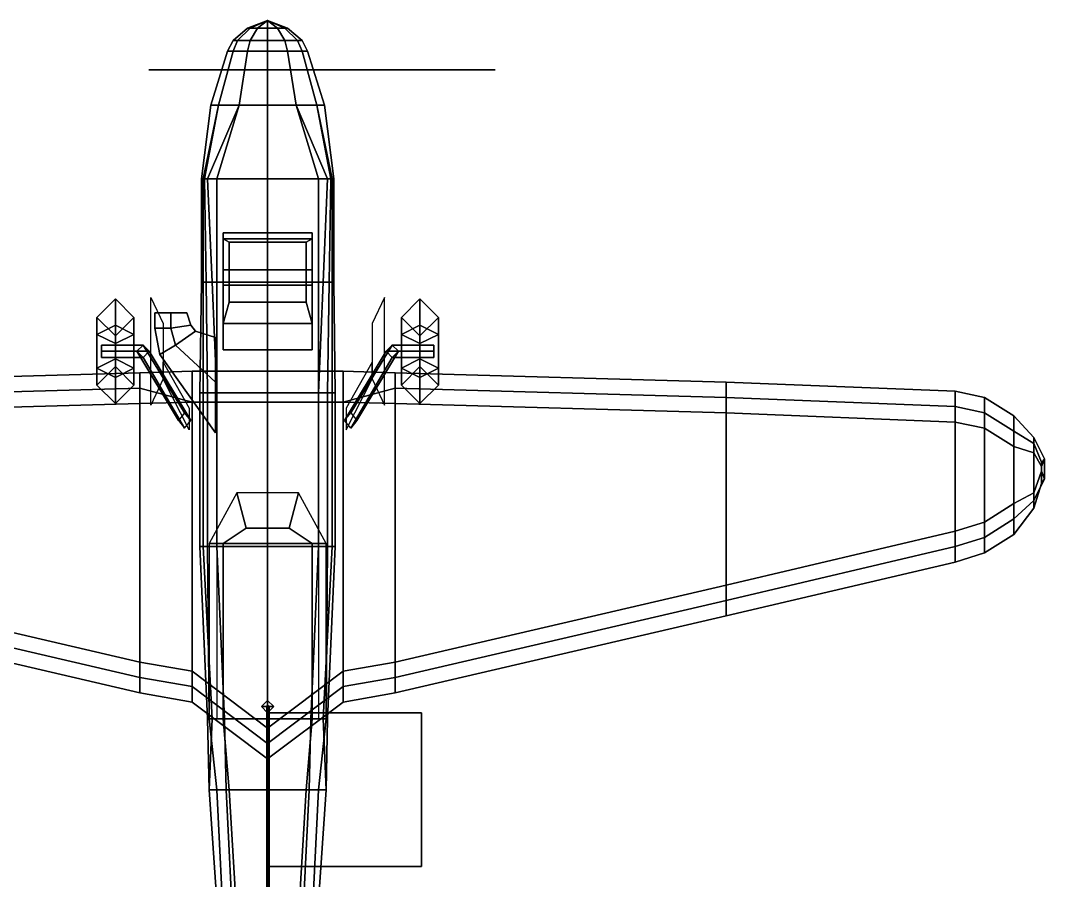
# Model space of a CAD drawing. Header units: millimetres. Extents: x -5 to 5, y -4.5 to 4.5.
# Drawn here: x -1.61 to 5.05, y -1.09 to 4.5 of the extents above; entities that cross this region are included whole.
import ezdxf

# ---------------------------------------------------------------- set-up
doc = ezdxf.new("R2010")
doc.units = ezdxf.units.MM
for name, color, linetype in [('hull2', 6, 'Continuous'), ('propeller', 1, 'Continuous'), ('shassis', 3, 'Continuous'), ('wheels', 2, 'Continuous'), ('wing1', 1, 'Continuous'), ('wing2', 5, 'Continuous')]:
    doc.layers.add(name, color=color, linetype=linetype)

msp = doc.modelspace()

# ---------------------------------------------------------------- linework, layer by layer
for points in [[(0.185, 3.95, 1.4196), (0.33, 3.47, 1.32), (0, 3.47, 1.29), (0, 3.95, 1.37)], [(0, 3.95, 2.11), (0, 3.47, 2.22), (0.39, 3.47, 2.18), (0.185, 3.95, 2.0604)], [(0.42, 3.47, 1.45), (0.33, 3.47, 1.32), (0.185, 3.95, 1.4196), (0.3204, 3.95, 1.555)], [(0.39, 3.47, 2.18), (0.41, 3.47, 2.07), (0.3204, 3.95, 1.925), (0.185, 3.95, 2.0604)], [(0.43, 3.47, 1.76), (0.42, 3.47, 1.45), (0.3204, 3.95, 1.555), (0.37, 3.95, 1.74)], [(0.41, 3.47, 2.07), (0.43, 3.47, 1.76), (0.37, 3.95, 1.74), (0.3204, 3.95, 1.925)], [(0.33, 3.47, 1.32), (0.33, 2.8, 1.29), (0, 2.8, 1.25), (0, 3.47, 1.29)], [(0, 3.47, 2.22), (0, 2.8, 2.31), (0.36, 2.8, 2.27), (0.39, 3.47, 2.18)], [(0.42, 2.8, 1.43), (0.33, 2.8, 1.29), (0.33, 3.47, 1.32), (0.42, 3.47, 1.45)], [(0.36, 2.8, 2.27), (0.4, 2.8, 2.13), (0.41, 3.47, 2.07), (0.39, 3.47, 2.18)], [(0.4, 2.8, 2.13), (0.43, 2.8, 1.76), (0.43, 3.47, 1.76), (0.41, 3.47, 2.07)], [(0.43, 2.8, 1.76), (0.42, 2.8, 1.43), (0.42, 3.47, 1.45), (0.43, 3.47, 1.76)], [(-0.29, 3.12, 1.26), (-0.29, 2.36, 1.22), (-0.29, 2.36, 1.28), (-0.29, 3.12, 1.32)], [(0.29, 3.12, 1.32), (0.29, 3.12, 1.26), (-0.29, 3.12, 1.26), (-0.29, 3.12, 1.32)], [(0.29, 3.12, 1.26), (0.29, 2.36, 1.22), (-0.29, 2.36, 1.22), (-0.29, 3.12, 1.26)], [(0.29, 3.12, 1.26), (0.29, 3.08, 1.16), (-0.29, 3.08, 1.16), (-0.29, 3.12, 1.26)], [(-0.29, 3.08, 1.16), (-0.29, 2.53, 1.16), (-0.29, 2.36, 1.22), (-0.29, 3.12, 1.26)], [(-0.29, 3.12, 1.26), (-0.29, 2.36, 1.22), (0.29, 2.36, 1.22), (0.29, 3.12, 1.26)], [(0.29, 3.08, 1.16), (0.25, 3.06, 1.15), (-0.25, 3.06, 1.15), (-0.29, 3.08, 1.16)], [(-0.25, 3.06, 1.15), (-0.25, 2.88, 1.13), (-0.29, 2.88, 1.16), (-0.29, 3.08, 1.16)], [(0.29, 2.88, 1.16), (0.25, 2.88, 1.13), (0.25, 3.06, 1.15), (0.29, 3.08, 1.16)], [(0.29, 2.36, 1.28), (0.29, 2.36, 1.22), (0.29, 3.12, 1.26), (0.29, 3.12, 1.32)], [(0.29, 2.36, 1.22), (0.29, 2.53, 1.16), (0.29, 3.08, 1.16), (0.29, 3.12, 1.26)], [(0.25, 3.06, 1.15), (0.25, 2.88, 1.13), (-0.25, 2.88, 1.13), (-0.25, 3.06, 1.15)], [(-0.25, 2.88, 1.13), (-0.25, 2.78, 1.13), (-0.29, 2.78, 1.16), (-0.29, 2.88, 1.16)], [(0.25, 2.88, 1.13), (0.25, 2.78, 1.13), (-0.25, 2.78, 1.13), (-0.25, 2.88, 1.13)], [(0.29, 2.78, 1.16), (0.25, 2.78, 1.13), (0.25, 2.88, 1.13), (0.29, 2.88, 1.16)], [(0.33, 2.8, 1.29), (0.33, 2.08, 1.26), (0, 2.08, 1.22), (0, 2.8, 1.25)], [(0, 2.8, 2.31), (0, 2.08, 2.37), (0.33, 2.08, 2.34), (0.36, 2.8, 2.27)], [(0.42, 2.08, 1.42), (0.33, 2.08, 1.26), (0.33, 2.8, 1.29), (0.42, 2.8, 1.43)], [(0.33, 2.08, 2.34), (0.39, 2.08, 2.16), (0.4, 2.8, 2.13), (0.36, 2.8, 2.27)], [(0.39, 2.08, 2.16), (0.44, 2.08, 1.76), (0.43, 2.8, 1.76), (0.4, 2.8, 2.13)], [(0.44, 2.08, 1.76), (0.42, 2.08, 1.42), (0.42, 2.8, 1.43), (0.43, 2.8, 1.76)], [(-0.25, 2.78, 1.13), (-0.25, 2.67, 1.14), (-0.29, 2.53, 1.16), (-0.29, 2.78, 1.16)], [(0.25, 2.78, 1.13), (0.25, 2.67, 1.14), (-0.25, 2.67, 1.14), (-0.25, 2.78, 1.13)], [(0.29, 2.53, 1.16), (0.25, 2.67, 1.14), (0.25, 2.78, 1.13), (0.29, 2.78, 1.16)], [(-0.29, 2.53, 1.16), (-0.25, 2.67, 1.14), (0.25, 2.67, 1.14), (0.29, 2.53, 1.16)], [(-0.63, 2.5, 1.74), (-0.7339, 2.5, 1.8), (-0.7339, 2.6, 1.8), (-0.63, 2.6, 1.74)], [(-0.7339, 2.5, 1.8), (-0.7339, 2.5, 1.92), (-0.7339, 2.6, 1.92), (-0.7339, 2.6, 1.8)], [(-0.7339, 2.5, 1.92), (-0.63, 2.5, 1.98), (-0.63, 2.6, 1.98), (-0.7339, 2.6, 1.92)], [(-0.63, 2.6, 1.98), (-0.63, 2.6, 1.74), (-0.7339, 2.6, 1.8), (-0.7339, 2.6, 1.92)], [(-0.63, 2.5, 1.98), (-0.5, 2.52, 1.92), (-0.5261, 2.6, 1.92), (-0.63, 2.6, 1.98)], [(-0.5, 2.52, 1.8), (-0.63, 2.5, 1.74), (-0.63, 2.6, 1.74), (-0.5261, 2.6, 1.8)], [(-0.5261, 2.6, 1.92), (-0.5261, 2.6, 1.8), (-0.63, 2.6, 1.74), (-0.63, 2.6, 1.98)], [(-0.5, 2.52, 1.92), (-0.5, 2.52, 1.8), (-0.5261, 2.6, 1.8), (-0.5261, 2.6, 1.92)], [(-0.29, 2.36, 1.22), (-0.29, 2.53, 1.16), (0.29, 2.53, 1.16), (0.29, 2.36, 1.22)], [(-0.6, 2.39, 1.74), (-0.7, 2.33, 1.8), (-0.7339, 2.5, 1.8), (-0.63, 2.5, 1.74)], [(-0.7, 2.33, 1.8), (-0.7, 2.33, 1.92), (-0.7339, 2.5, 1.92), (-0.7339, 2.5, 1.8)], [(-0.7, 2.33, 1.92), (-0.6, 2.39, 1.98), (-0.63, 2.5, 1.98), (-0.7339, 2.5, 1.92)], [(-0.6, 2.39, 1.98), (-0.47, 2.48, 1.92), (-0.5, 2.52, 1.92), (-0.63, 2.5, 1.98)], [(-0.47, 2.48, 1.8), (-0.6, 2.39, 1.74), (-0.63, 2.5, 1.74), (-0.5, 2.52, 1.8)], [(-0.34, 2.15, 1.98), (-0.34, 2.44, 1.92), (-0.47, 2.48, 1.92), (-0.6, 2.39, 1.98)], [(-0.34, 2.44, 1.8), (-0.34, 2.15, 1.74), (-0.6, 2.39, 1.74), (-0.47, 2.48, 1.8)], [(-0.47, 2.48, 1.92), (-0.47, 2.48, 1.8), (-0.5, 2.52, 1.8), (-0.5, 2.52, 1.92)], [(-0.34, 2.44, 1.92), (-0.34, 2.44, 1.8), (-0.47, 2.48, 1.8), (-0.47, 2.48, 1.92)], [(-0.34, 2.15, 1.74), (-0.34, 1.82, 1.8), (-0.7, 2.33, 1.8), (-0.6, 2.39, 1.74)], [(-0.34, 1.82, 1.92), (-0.34, 2.15, 1.98), (-0.6, 2.39, 1.98), (-0.7, 2.33, 1.92)], [(-0.34, 1.82, 1.8), (-0.34, 1.82, 1.92), (-0.7, 2.33, 1.92), (-0.7, 2.33, 1.8)], [(-0.29, 2.36, 1.28), (-0.29, 2.36, 1.22), (0.29, 2.36, 1.22), (0.29, 2.36, 1.28)], [(0.33, 2.08, 1.26), (0.33, 1.08, 1.26), (0, 1.08, 1.22), (0, 2.08, 1.22)], [(0, 2.08, 2.37), (0, 1.08, 2.41), (0.33, 1.08, 2.34), (0.33, 2.08, 2.34)], [(0.42, 1.08, 1.42), (0.33, 1.08, 1.26), (0.33, 2.08, 1.26), (0.42, 2.08, 1.42)], [(0.33, 1.08, 2.34), (0.39, 1.08, 2.16), (0.39, 2.08, 2.16), (0.33, 2.08, 2.34)], [(0.39, 1.08, 2.16), (0.44, 1.08, 1.76), (0.44, 2.08, 1.76), (0.39, 2.08, 2.16)], [(0.44, 1.08, 1.76), (0.42, 1.08, 1.42), (0.42, 2.08, 1.42), (0.44, 2.08, 1.76)], [(-0.2, 1.43, 2.35), (-0.38, 1.1, 2.15), (-0.29, 1.1, 2.58), (-0.14, 1.2, 2.58)], [(0.14, 1.2, 2.58), (0.2, 1.43, 2.35), (-0.2, 1.43, 2.35), (-0.14, 1.2, 2.58)], [(0.29, 1.1, 2.58), (0.38, 1.1, 2.15), (0.2, 1.43, 2.35), (0.14, 1.2, 2.58)], [(-0.14, 1.2, 2.58), (-0.29, 1.1, 2.58), (0.29, 1.1, 2.58), (0.14, 1.2, 2.58)], [(-0.38, 1.1, 2.15), (-0.38, -0.04, 2.15), (-0.29, -0.04, 2.58), (-0.29, 1.1, 2.58)], [(-0.29, 1.1, 2.58), (-0.29, -0.04, 2.58), (0.29, -0.04, 2.58), (0.29, 1.1, 2.58)], [(0.33, 1.08, 1.26), (0.28, -0.04, 1.36), (0, -0.04, 1.33), (0, 1.08, 1.22)], [(0.36, -0.04, 1.59), (0.28, -0.04, 1.36), (0.33, 1.08, 1.26), (0.42, 1.08, 1.42)], [(0.29, -0.04, 2.58), (0.38, -0.04, 2.15), (0.38, 1.1, 2.15), (0.29, 1.1, 2.58)], [(0.33, -0.04, 2.35), (0.38, -0.04, 2.15), (0.39, 1.08, 2.16), (0.33, 1.08, 2.34)], [(0.39, -0.04, 1.81), (0.36, -0.04, 1.59), (0.42, 1.08, 1.42), (0.44, 1.08, 1.76)], [(0.38, -0.04, 2.15), (0.39, -0.04, 1.81), (0.44, 1.08, 1.76), (0.39, 1.08, 2.16)], [(0, 0.08, 2.58), (-0.04, 0.04, 2.58), (-0.01, 0.04, 3.12), (0, 0.05, 3.12)], [(0.04, 0.04, 2.58), (0, 0.08, 2.58), (0, 0.05, 3.12), (0.01, 0.04, 3.12)], [(-0.04, 0.04, 2.58), (0, 0, 2.58), (0, 0.03, 3.12), (-0.01, 0.04, 3.12)], [(-0.01, 0.04, 3.12), (0, 0.03, 3.12), (0.01, 0.04, 3.12), (0, 0.05, 3.12)], [(0.01, 0.04, 3.09), (-0.005, 0.0403, 3.0987), (-0.005, -3.5475, 3.2239), (0.01, -3.5478, 3.2153)], [(-0.005, 0.0403, 3.0987), (-0.005, 0.0397, 3.0813), (-0.005, -3.5481, 3.2066), (-0.005, -3.5475, 3.2239)], [(-0.005, 0.0397, 3.0813), (0.01, 0.04, 3.09), (0.01, -3.5478, 3.2153), (-0.005, -3.5481, 3.2066)], [(0, 0, 2.58), (0.04, 0.04, 2.58), (0.01, 0.04, 3.12), (0, 0.03, 3.12)], [(1, 0, -4), (1, 0, -5), (0, 0, -5), (0, 0, -4)], [(1, 0, -5), (1, -1, -5), (0, -1, -5), (0, 0, -5)], [(0, 0, -5), (0, -1, -5), (0, -1, -4), (0, 0, -4)], [(0, 0, -4), (0, -1, -4), (1, -1, -4), (1, 0, -4)], [(1, -1, -4), (1, -1, -5), (1, 0, -5), (1, 0, -4)], [(0.28, -0.04, 1.36), (0.27, -0.5, 1.41), (0, -0.5, 1.37), (0, -0.04, 1.33)], [(0, -0.04, 2.58), (0, -0.5, 2.59), (0.25, -0.5, 2.59), (0.29, -0.04, 2.58)], [(0.25, -0.5, 2.59), (0.33, -0.5, 2.39), (0.38, -0.04, 2.15), (0.29, -0.04, 2.58)], [(0.38, -0.5, 1.61), (0.27, -0.5, 1.41), (0.28, -0.04, 1.36), (0.36, -0.04, 1.59)], [(0.33, -0.5, 2.39), (0.38, -0.5, 2.04), (0.39, -0.04, 1.81), (0.38, -0.04, 2.15)], [(0.38, -0.5, 2.04), (0.38, -0.5, 1.61), (0.36, -0.04, 1.59), (0.39, -0.04, 1.81)], [(0.27, -0.5, 1.41), (0.22, -1.51, 1.55), (0, -1.51, 1.52), (0, -0.5, 1.37)], [(0, -0.5, 2.59), (0, -1.51, 2.55), (0.19, -1.51, 2.52), (0.25, -0.5, 2.59)], [(0.19, -1.51, 2.52), (0.28, -1.51, 2.35), (0.33, -0.5, 2.39), (0.25, -0.5, 2.59)], [(0.31, -1.51, 1.72), (0.22, -1.51, 1.55), (0.27, -0.5, 1.41), (0.38, -0.5, 1.61)], [(0.28, -1.51, 2.35), (0.31, -1.51, 2.05), (0.38, -0.5, 2.04), (0.33, -0.5, 2.39)], [(0.31, -1.51, 2.05), (0.31, -1.51, 1.72), (0.38, -0.5, 1.61), (0.38, -0.5, 2.04)], [(0, -1, -4), (0, -1, -5), (1, -1, -5), (1, -1, -4)]]:
    msp.add_3dface(points)
at = {"layer": 'hull2'}
for points in [[(-0.41, 3.47, 2.07), (-0.43, 3.47, 1.76), (-0.37, 3.95, 1.74), (-0.3204, 3.95, 1.925)], [(-0.43, 3.47, 1.76), (-0.42, 3.47, 1.45), (-0.3204, 3.95, 1.555), (-0.37, 3.95, 1.74)], [(-0.42, 3.47, 1.45), (-0.33, 3.47, 1.32), (-0.185, 3.95, 1.4196), (-0.3204, 3.95, 1.555)], [(-0.39, 3.47, 2.18), (-0.41, 3.47, 2.07), (-0.3204, 3.95, 1.925), (-0.185, 3.95, 2.0604)], [(0, 3.95, 2.11), (0, 3.47, 2.22), (-0.39, 3.47, 2.18), (-0.185, 3.95, 2.0604)], [(-0.185, 3.95, 1.4196), (-0.33, 3.47, 1.32), (0, 3.47, 1.29), (0, 3.95, 1.37)], [(-0.4, 2.8, 2.13), (-0.43, 2.8, 1.76), (-0.43, 3.47, 1.76), (-0.41, 3.47, 2.07)], [(-0.43, 2.8, 1.76), (-0.42, 2.8, 1.43), (-0.42, 3.47, 1.45), (-0.43, 3.47, 1.76)], [(-0.42, 2.8, 1.43), (-0.33, 2.8, 1.29), (-0.33, 3.47, 1.32), (-0.42, 3.47, 1.45)], [(-0.36, 2.8, 2.27), (-0.4, 2.8, 2.13), (-0.41, 3.47, 2.07), (-0.39, 3.47, 2.18)], [(0, 3.47, 2.22), (0, 2.8, 2.31), (-0.36, 2.8, 2.27), (-0.39, 3.47, 2.18)], [(-0.33, 3.47, 1.32), (-0.33, 2.8, 1.29), (0, 2.8, 1.25), (0, 3.47, 1.29)], [(-0.39, 2.08, 2.16), (-0.44, 2.08, 1.76), (-0.43, 2.8, 1.76), (-0.4, 2.8, 2.13)], [(-0.44, 2.08, 1.76), (-0.42, 2.08, 1.42), (-0.42, 2.8, 1.43), (-0.43, 2.8, 1.76)], [(-0.42, 2.08, 1.42), (-0.33, 2.08, 1.26), (-0.33, 2.8, 1.29), (-0.42, 2.8, 1.43)], [(-0.33, 2.08, 2.34), (-0.39, 2.08, 2.16), (-0.4, 2.8, 2.13), (-0.36, 2.8, 2.27)], [(0, 2.8, 2.31), (0, 2.08, 2.37), (-0.33, 2.08, 2.34), (-0.36, 2.8, 2.27)], [(-0.33, 2.8, 1.29), (-0.33, 2.08, 1.26), (0, 2.08, 1.22), (0, 2.8, 1.25)], [(-0.39, 1.08, 2.16), (-0.44, 1.08, 1.76), (-0.44, 2.08, 1.76), (-0.39, 2.08, 2.16)], [(-0.44, 1.08, 1.76), (-0.42, 1.08, 1.42), (-0.42, 2.08, 1.42), (-0.44, 2.08, 1.76)], [(-0.42, 1.08, 1.42), (-0.33, 1.08, 1.26), (-0.33, 2.08, 1.26), (-0.42, 2.08, 1.42)], [(-0.33, 1.08, 2.34), (-0.39, 1.08, 2.16), (-0.39, 2.08, 2.16), (-0.33, 2.08, 2.34)], [(0, 2.08, 2.37), (0, 1.08, 2.41), (-0.33, 1.08, 2.34), (-0.33, 2.08, 2.34)], [(-0.33, 2.08, 1.26), (-0.33, 1.08, 1.26), (0, 1.08, 1.22), (0, 2.08, 1.22)], [(-0.38, -0.04, 2.15), (-0.39, -0.04, 1.81), (-0.44, 1.08, 1.76), (-0.39, 1.08, 2.16)], [(-0.39, -0.04, 1.81), (-0.36, -0.04, 1.59), (-0.42, 1.08, 1.42), (-0.44, 1.08, 1.76)], [(-0.36, -0.04, 1.59), (-0.28, -0.04, 1.36), (-0.33, 1.08, 1.26), (-0.42, 1.08, 1.42)], [(-0.33, -0.04, 2.35), (-0.38, -0.04, 2.15), (-0.39, 1.08, 2.16), (-0.33, 1.08, 2.34)], [(-0.33, 1.08, 1.26), (-0.28, -0.04, 1.36), (0, -0.04, 1.33), (0, 1.08, 1.22)], [(-0.38, -0.5, 2.04), (-0.38, -0.5, 1.61), (-0.36, -0.04, 1.59), (-0.39, -0.04, 1.81)], [(-0.33, -0.5, 2.39), (-0.38, -0.5, 2.04), (-0.39, -0.04, 1.81), (-0.38, -0.04, 2.15)], [(-0.38, -0.5, 1.61), (-0.27, -0.5, 1.41), (-0.28, -0.04, 1.36), (-0.36, -0.04, 1.59)], [(-0.25, -0.5, 2.59), (-0.33, -0.5, 2.39), (-0.38, -0.04, 2.15), (-0.29, -0.04, 2.58)], [(0, -0.04, 2.58), (0, -0.5, 2.59), (-0.25, -0.5, 2.59), (-0.29, -0.04, 2.58)], [(-0.28, -0.04, 1.36), (-0.27, -0.5, 1.41), (0, -0.5, 1.37), (0, -0.04, 1.33)], [(-0.31, -1.51, 2.05), (-0.31, -1.51, 1.72), (-0.38, -0.5, 1.61), (-0.38, -0.5, 2.04)], [(-0.31, -1.51, 1.72), (-0.22, -1.51, 1.55), (-0.27, -0.5, 1.41), (-0.38, -0.5, 1.61)], [(-0.28, -1.51, 2.35), (-0.31, -1.51, 2.05), (-0.38, -0.5, 2.04), (-0.33, -0.5, 2.39)], [(-0.19, -1.51, 2.52), (-0.28, -1.51, 2.35), (-0.33, -0.5, 2.39), (-0.25, -0.5, 2.59)], [(-0.27, -0.5, 1.41), (-0.22, -1.51, 1.55), (0, -1.51, 1.52), (0, -0.5, 1.37)], [(0, -0.5, 2.59), (0, -1.51, 2.55), (-0.19, -1.51, 2.52), (-0.25, -0.5, 2.59)]]:
    msp.add_3dface(points, dxfattribs=at)
at = {"layer": 'propeller'}
for points in [[(0, 4.5, 1.74), (-0.13, 4.45, 1.74), (-0.1126, 4.45, 1.805), (0, 4.5, 1.74)], [(0, 4.5, 1.74), (-0.1126, 4.45, 1.675), (-0.13, 4.45, 1.74), (0, 4.5, 1.74)], [(0, 4.5, 1.74), (-0.1126, 4.45, 1.805), (-0.065, 4.45, 1.8526), (0, 4.5, 1.74)], [(0, 4.5, 1.74), (-0.065, 4.45, 1.6274), (-0.1126, 4.45, 1.675), (0, 4.5, 1.74)], [(0, 4.5, 1.74), (-0.065, 4.45, 1.8526), (0, 4.45, 1.87), (0, 4.5, 1.74)], [(0, 4.5, 1.74), (0, 4.45, 1.61), (-0.065, 4.45, 1.6274), (0, 4.5, 1.74)], [(0, 4.5, 1.74), (0, 4.45, 1.87), (0.065, 4.45, 1.8526), (0, 4.5, 1.74)], [(0, 4.5, 1.74), (0.065, 4.45, 1.8526), (0.1126, 4.45, 1.805), (0, 4.5, 1.74)], [(0, 4.5, 1.74), (0.1126, 4.45, 1.805), (0.13, 4.45, 1.74), (0, 4.5, 1.74)], [(0, 4.5, 1.74), (0.13, 4.45, 1.74), (0.1126, 4.45, 1.675), (0, 4.5, 1.74)], [(0, 4.5, 1.74), (0.1126, 4.45, 1.675), (0.065, 4.45, 1.6274), (0, 4.5, 1.74)], [(0, 4.5, 1.74), (0.065, 4.45, 1.6274), (0, 4.45, 1.61), (0, 4.5, 1.74)], [(-0.13, 4.45, 1.74), (-0.2252, 4.37, 1.74), (-0.195, 4.37, 1.8526), (-0.1126, 4.45, 1.805)], [(-0.1126, 4.45, 1.675), (-0.195, 4.37, 1.6274), (-0.2252, 4.37, 1.74), (-0.13, 4.45, 1.74)], [(-0.1126, 4.45, 1.805), (-0.195, 4.37, 1.8526), (-0.1126, 4.37, 1.935), (-0.065, 4.45, 1.8526)], [(-0.065, 4.45, 1.6274), (-0.1126, 4.37, 1.545), (-0.195, 4.37, 1.6274), (-0.1126, 4.45, 1.675)], [(-0.065, 4.45, 1.8526), (-0.1126, 4.37, 1.935), (0, 4.37, 1.9652), (0, 4.45, 1.87)], [(0, 4.45, 1.61), (0, 4.37, 1.5148), (-0.1126, 4.37, 1.545), (-0.065, 4.45, 1.6274)], [(0, 4.45, 1.87), (0, 4.37, 1.9652), (0.1126, 4.37, 1.935), (0.065, 4.45, 1.8526)], [(0.065, 4.45, 1.6274), (0.1126, 4.37, 1.545), (0, 4.37, 1.5148), (0, 4.45, 1.61)], [(0.065, 4.45, 1.8526), (0.1126, 4.37, 1.935), (0.195, 4.37, 1.8526), (0.1126, 4.45, 1.805)], [(0.1126, 4.45, 1.675), (0.195, 4.37, 1.6274), (0.1126, 4.37, 1.545), (0.065, 4.45, 1.6274)], [(0.1126, 4.45, 1.805), (0.195, 4.37, 1.8526), (0.2252, 4.37, 1.74), (0.13, 4.45, 1.74)], [(0.13, 4.45, 1.74), (0.2252, 4.37, 1.74), (0.195, 4.37, 1.6274), (0.1126, 4.45, 1.675)], [(-0.2252, 4.37, 1.74), (-0.26, 4.3, 1.74), (-0.2252, 4.3, 1.87), (-0.195, 4.37, 1.8526)], [(-0.195, 4.37, 1.6274), (-0.2252, 4.3, 1.61), (-0.26, 4.3, 1.74), (-0.2252, 4.37, 1.74)], [(-0.195, 4.37, 1.8526), (-0.2252, 4.3, 1.87), (-0.13, 4.3, 1.9652), (-0.1126, 4.37, 1.935)], [(-0.1126, 4.37, 1.545), (-0.13, 4.3, 1.5148), (-0.2252, 4.3, 1.61), (-0.195, 4.37, 1.6274)], [(-0.1126, 4.37, 1.935), (-0.13, 4.3, 1.9652), (0, 4.3, 2), (0, 4.37, 1.9652)], [(0, 4.37, 1.5148), (0, 4.3, 1.48), (-0.13, 4.3, 1.5148), (-0.1126, 4.37, 1.545)], [(0, 4.37, 1.9652), (0, 4.3, 2), (0.13, 4.3, 1.9652), (0.1126, 4.37, 1.935)], [(0.1126, 4.37, 1.545), (0.13, 4.3, 1.5148), (0, 4.3, 1.48), (0, 4.37, 1.5148)], [(0.1126, 4.37, 1.935), (0.13, 4.3, 1.9652), (0.2252, 4.3, 1.87), (0.195, 4.37, 1.8526)], [(0.195, 4.37, 1.6274), (0.2252, 4.3, 1.61), (0.13, 4.3, 1.5148), (0.1126, 4.37, 1.545)], [(0.195, 4.37, 1.8526), (0.2252, 4.3, 1.87), (0.26, 4.3, 1.74), (0.2252, 4.37, 1.74)], [(0.2252, 4.37, 1.74), (0.26, 4.3, 1.74), (0.2252, 4.3, 1.61), (0.195, 4.37, 1.6274)], [(-0.3204, 3.95, 1.555), (-0.37, 3.95, 1.74), (-0.26, 4.3, 1.74), (-0.2252, 4.3, 1.61)], [(-0.37, 3.95, 1.74), (-0.3204, 3.95, 1.925), (-0.2252, 4.3, 1.87), (-0.26, 4.3, 1.74)], [(-0.185, 3.95, 1.4196), (-0.3204, 3.95, 1.555), (-0.2252, 4.3, 1.61), (-0.13, 4.3, 1.5148)], [(-0.3204, 3.95, 1.925), (-0.185, 3.95, 2.0604), (-0.13, 4.3, 1.9652), (-0.2252, 4.3, 1.87)], [(0, 3.95, 1.37), (-0.185, 3.95, 1.4196), (-0.13, 4.3, 1.5148), (0, 4.3, 1.48)], [(-0.185, 3.95, 2.0604), (0, 3.95, 2.11), (0, 4.3, 2), (-0.13, 4.3, 1.9652)], [(0.185, 3.95, 1.4196), (0, 3.95, 1.37), (0, 4.3, 1.48), (0.13, 4.3, 1.5148)], [(0, 3.95, 2.11), (0.185, 3.95, 2.0604), (0.13, 4.3, 1.9652), (0, 4.3, 2)], [(0.3204, 3.95, 1.555), (0.185, 3.95, 1.4196), (0.13, 4.3, 1.5148), (0.2252, 4.3, 1.61)], [(0.185, 3.95, 2.0604), (0.3204, 3.95, 1.925), (0.2252, 4.3, 1.87), (0.13, 4.3, 1.9652)], [(0.37, 3.95, 1.74), (0.3204, 3.95, 1.555), (0.2252, 4.3, 1.61), (0.26, 4.3, 1.74)], [(0.3204, 3.95, 1.925), (0.37, 3.95, 1.74), (0.26, 4.3, 1.74), (0.2252, 4.3, 1.87)], [(-0.694, 4.18, 3.0021), (-0.74, 4.18, 3.0217), (-0.766, 4.18, 3.0067), (-0.772, 4.18, 2.9571)], [(-0.6044, 4.18, 2.9268), (-0.694, 4.18, 3.0021), (-0.772, 4.18, 2.9571), (-0.7429, 4.18, 2.8468)], [(-0.746, 4.18, 0.5079), (-0.74, 4.18, 0.4583), (-0.714, 4.18, 0.4433), (-0.668, 4.18, 0.4629)], [(-0.7256, 4.18, 0.6232), (-0.746, 4.18, 0.5079), (-0.668, 4.18, 0.4629), (-0.5871, 4.18, 0.5432)], [(-0.4747, 4.18, 2.7823), (-0.6044, 4.18, 2.9268), (-0.7429, 4.18, 2.8468), (-0.6739, 4.18, 2.6673)], [(-0.6653, 4.18, 0.8077), (-0.7256, 4.18, 0.6232), (-0.5871, 4.18, 0.5432), (-0.4661, 4.18, 0.6927)], [(-0.3624, 4.18, 2.6277), (-0.4747, 4.18, 2.7823), (-0.6739, 4.18, 2.6673), (-0.5876, 4.18, 2.4977)], [(-0.5876, 4.18, 0.9823), (-0.6653, 4.18, 0.8077), (-0.4661, 4.18, 0.6927), (-0.3624, 4.18, 0.8523)], [(-0.2338, 4.18, 2.4249), (-0.3624, 4.18, 2.6277), (-0.5876, 4.18, 2.4977), (-0.4762, 4.18, 2.2849)], [(-0.4762, 4.18, 1.1951), (-0.5876, 4.18, 0.9823), (-0.3624, 4.18, 0.8523), (-0.2338, 4.18, 1.0551)], [(-0.1374, 4.18, 2.238), (-0.2338, 4.18, 2.4249), (-0.4762, 4.18, 2.2849), (-0.3626, 4.18, 2.108)], [(-0.3626, 4.18, 1.372), (-0.4762, 4.18, 1.1951), (-0.2338, 4.18, 1.0551), (-0.1374, 4.18, 1.242)], [(-0.0513, 4.18, 1.8489), (-0.1374, 4.18, 2.238), (-0.3626, 4.18, 2.108), (0, 4.18, 1.74)], [(-0.0687, 4.18, 1.6411), (-0.3626, 4.18, 1.372), (-0.1374, 4.18, 1.242), (0, 4.18, 1.74)], [(0.12, 4.18, 1.73), (0.5, 4.18, 1.61), (0.5, 4.18, 1.87), (0, 4.18, 1.74)], [(0.5, 4.18, 1.61), (0.71, 4.18, 1.6), (0.71, 4.18, 1.88), (0.5, 4.18, 1.87)], [(0.71, 4.18, 1.6), (0.95, 4.18, 1.61), (0.95, 4.18, 1.87), (0.71, 4.18, 1.88)], [(0.95, 4.18, 1.61), (1.14, 4.18, 1.63), (1.14, 4.18, 1.86), (0.95, 4.18, 1.87)], [(1.14, 4.18, 1.63), (1.33, 4.18, 1.67), (1.33, 4.18, 1.83), (1.14, 4.18, 1.86)], [(1.33, 4.18, 1.67), (1.44, 4.18, 1.71), (1.44, 4.18, 1.8), (1.33, 4.18, 1.83)], [(1.44, 4.18, 1.71), (1.48, 4.18, 1.74), (1.48, 4.18, 1.77), (1.44, 4.18, 1.8)]]:
    msp.add_3dface(points, dxfattribs=at)
at = {"layer": 'shassis'}
for points in [[(-0.76, 2.7, 0.3), (-0.68, 2.53, 0.61), (-0.68, 2.17, 0.61), (-0.76, 2, 0.3)], [(0.76, 2.7, 0.3), (0.68, 2.53, 0.61), (0.68, 2.17, 0.61), (0.76, 2, 0.3)], [(-1.08, 2.39, 0.31), (-1.08, 2.35, 0.27), (-0.77, 2.35, 0.27), (-0.81, 2.39, 0.31)], [(-1.08, 2.35, 0.35), (-1.08, 2.39, 0.31), (-0.81, 2.39, 0.31), (-0.85, 2.35, 0.35)], [(-1.08, 2.35, 0.27), (-1.08, 2.39, 0.31), (-1.08, 2.35, 0.35), (-1.08, 2.31, 0.31)], [(-1.08, 2.31, 0.31), (-1.08, 2.35, 0.35), (-0.85, 2.35, 0.35), (-0.81, 2.31, 0.31)], [(-1.08, 2.35, 0.27), (-1.08, 2.31, 0.31), (-0.81, 2.31, 0.31), (-0.77, 2.35, 0.27)], [(-0.85, 2.35, 0.35), (-0.81, 2.39, 0.31), (-0.54, 1.95, 1.31), (-0.58, 1.9, 1.31)], [(-0.81, 2.31, 0.31), (-0.85, 2.35, 0.35), (-0.58, 1.9, 1.31), (-0.54, 1.85, 1.31)], [(-0.81, 2.39, 0.31), (-0.77, 2.35, 0.27), (-0.5, 1.9, 1.31), (-0.54, 1.95, 1.31)], [(-0.77, 2.35, 0.27), (-0.81, 2.31, 0.31), (-0.54, 1.85, 1.31), (-0.5, 1.9, 1.31)], [(0.81, 2.39, 0.31), (0.77, 2.35, 0.27), (0.5, 1.9, 1.31), (0.54, 1.95, 1.31)], [(0.77, 2.35, 0.27), (0.81, 2.31, 0.31), (0.54, 1.85, 1.31), (0.5, 1.9, 1.31)], [(0.85, 2.35, 0.35), (0.81, 2.39, 0.31), (0.54, 1.95, 1.31), (0.58, 1.9, 1.31)], [(0.81, 2.31, 0.31), (0.85, 2.35, 0.35), (0.58, 1.9, 1.31), (0.54, 1.85, 1.31)], [(1.08, 2.39, 0.31), (1.08, 2.35, 0.27), (0.77, 2.35, 0.27), (0.81, 2.39, 0.31)], [(1.08, 2.35, 0.27), (1.08, 2.31, 0.31), (0.81, 2.31, 0.31), (0.77, 2.35, 0.27)], [(1.08, 2.35, 0.35), (1.08, 2.39, 0.31), (0.81, 2.39, 0.31), (0.85, 2.35, 0.35)], [(1.08, 2.31, 0.31), (1.08, 2.35, 0.35), (0.85, 2.35, 0.35), (0.81, 2.31, 0.31)], [(1.08, 2.35, 0.27), (1.08, 2.39, 0.31), (1.08, 2.35, 0.35), (1.08, 2.31, 0.31)], [(-0.68, 2.28, 0.61), (-0.51, 1.98, 1.27), (-0.51, 1.84, 1.27), (-0.68, 2.17, 0.61)], [(0.68, 2.28, 0.61), (0.51, 1.98, 1.27), (0.51, 1.84, 1.27), (0.68, 2.17, 0.61)]]:
    msp.add_3dface(points, dxfattribs=at)
at = {"layer": 'wheels'}
for points in [[(-0.99, 2.69, 0.31), (-1.11, 2.57, 0.31), (-1.11, 2.46, 0.5005), (-0.99, 2.52, 0.6044)], [(-0.99, 2.52, 0.0156), (-1.11, 2.46, 0.1195), (-1.11, 2.57, 0.31), (-0.99, 2.69, 0.31)], [(-0.87, 2.57, 0.31), (-0.99, 2.69, 0.31), (-0.99, 2.52, 0.6044), (-0.87, 2.46, 0.5005)], [(-0.87, 2.46, 0.1195), (-0.99, 2.52, 0.0156), (-0.99, 2.69, 0.31), (-0.87, 2.57, 0.31)], [(0.99, 2.52, 0.0156), (0.87, 2.46, 0.1195), (0.87, 2.57, 0.31), (0.99, 2.69, 0.31)], [(0.99, 2.69, 0.31), (0.87, 2.57, 0.31), (0.87, 2.46, 0.5005), (0.99, 2.52, 0.6044)], [(1.11, 2.46, 0.1195), (0.99, 2.52, 0.0156), (0.99, 2.69, 0.31), (1.11, 2.57, 0.31)], [(1.11, 2.57, 0.31), (0.99, 2.69, 0.31), (0.99, 2.52, 0.6044), (1.11, 2.46, 0.5005)], [(-1.11, 2.57, 0.31), (-0.99, 2.45, 0.31), (-0.99, 2.4, 0.3966), (-1.11, 2.46, 0.5005)], [(-1.11, 2.46, 0.1195), (-0.99, 2.4, 0.2234), (-0.99, 2.45, 0.31), (-1.11, 2.57, 0.31)], [(-0.99, 2.45, 0.31), (-0.87, 2.57, 0.31), (-0.87, 2.46, 0.5005), (-0.99, 2.4, 0.3966)], [(-0.99, 2.4, 0.2234), (-0.87, 2.46, 0.1195), (-0.87, 2.57, 0.31), (-0.99, 2.45, 0.31)], [(0.87, 2.46, 0.1195), (0.99, 2.4, 0.2234), (0.99, 2.45, 0.31), (0.87, 2.57, 0.31)], [(0.87, 2.57, 0.31), (0.99, 2.45, 0.31), (0.99, 2.4, 0.3966), (0.87, 2.46, 0.5005)], [(0.99, 2.4, 0.2234), (1.11, 2.46, 0.1195), (1.11, 2.57, 0.31), (0.99, 2.45, 0.31)], [(0.99, 2.45, 0.31), (1.11, 2.57, 0.31), (1.11, 2.46, 0.5005), (0.99, 2.4, 0.3966)], [(-0.99, 2.18, 0.0156), (-1.11, 2.24, 0.1195), (-1.11, 2.46, 0.1195), (-0.99, 2.52, 0.0156)], [(-0.99, 2.52, 0.6044), (-1.11, 2.46, 0.5005), (-1.11, 2.24, 0.5005), (-0.99, 2.18, 0.6044)], [(-0.87, 2.24, 0.1195), (-0.99, 2.18, 0.0156), (-0.99, 2.52, 0.0156), (-0.87, 2.46, 0.1195)], [(-0.87, 2.46, 0.5005), (-0.99, 2.52, 0.6044), (-0.99, 2.18, 0.6044), (-0.87, 2.24, 0.5005)], [(0.99, 2.18, 0.0156), (0.87, 2.24, 0.1195), (0.87, 2.46, 0.1195), (0.99, 2.52, 0.0156)], [(0.99, 2.52, 0.6044), (0.87, 2.46, 0.5005), (0.87, 2.24, 0.5005), (0.99, 2.18, 0.6044)], [(1.11, 2.24, 0.1195), (0.99, 2.18, 0.0156), (0.99, 2.52, 0.0156), (1.11, 2.46, 0.1195)], [(1.11, 2.46, 0.5005), (0.99, 2.52, 0.6044), (0.99, 2.18, 0.6044), (1.11, 2.24, 0.5005)], [(-1.11, 2.24, 0.1195), (-0.99, 2.3, 0.2234), (-0.99, 2.4, 0.2234), (-1.11, 2.46, 0.1195)], [(-1.11, 2.46, 0.5005), (-0.99, 2.4, 0.3966), (-0.99, 2.3, 0.3966), (-1.11, 2.24, 0.5005)], [(-0.99, 2.3, 0.2234), (-0.87, 2.24, 0.1195), (-0.87, 2.46, 0.1195), (-0.99, 2.4, 0.2234)], [(-0.99, 2.4, 0.3966), (-0.87, 2.46, 0.5005), (-0.87, 2.24, 0.5005), (-0.99, 2.3, 0.3966)], [(-0.99, 2.45, 0.31), (-0.99, 2.25, 0.31), (-0.99, 2.3, 0.4), (-0.99, 2.4, 0.4)], [(-0.99, 2.4, 0.22), (-0.99, 2.3, 0.22), (-0.99, 2.25, 0.31), (-0.99, 2.45, 0.31)], [(0.87, 2.24, 0.1195), (0.99, 2.3, 0.2234), (0.99, 2.4, 0.2234), (0.87, 2.46, 0.1195)], [(0.87, 2.46, 0.5005), (0.99, 2.4, 0.3966), (0.99, 2.3, 0.3966), (0.87, 2.24, 0.5005)], [(0.99, 2.3, 0.2234), (1.11, 2.24, 0.1195), (1.11, 2.46, 0.1195), (0.99, 2.4, 0.2234)], [(0.99, 2.4, 0.3966), (1.11, 2.46, 0.5005), (1.11, 2.24, 0.5005), (0.99, 2.3, 0.3966)], [(0.99, 2.45, 0.31), (0.99, 2.25, 0.31), (0.99, 2.3, 0.4), (0.99, 2.4, 0.4)], [(0.99, 2.4, 0.22), (0.99, 2.3, 0.22), (0.99, 2.25, 0.31), (0.99, 2.45, 0.31)], [(-1.11, 2.24, 0.5005), (-0.99, 2.3, 0.3966), (-0.99, 2.25, 0.31), (-1.11, 2.13, 0.31)], [(-1.11, 2.13, 0.31), (-0.99, 2.25, 0.31), (-0.99, 2.3, 0.2234), (-1.11, 2.24, 0.1195)], [(-0.99, 2.3, 0.3966), (-0.87, 2.24, 0.5005), (-0.87, 2.13, 0.31), (-0.99, 2.25, 0.31)], [(-0.99, 2.25, 0.31), (-0.87, 2.13, 0.31), (-0.87, 2.24, 0.1195), (-0.99, 2.3, 0.2234)], [(0.87, 2.13, 0.31), (0.99, 2.25, 0.31), (0.99, 2.3, 0.2234), (0.87, 2.24, 0.1195)], [(0.87, 2.24, 0.5005), (0.99, 2.3, 0.3966), (0.99, 2.25, 0.31), (0.87, 2.13, 0.31)], [(0.99, 2.25, 0.31), (1.11, 2.13, 0.31), (1.11, 2.24, 0.1195), (0.99, 2.3, 0.2234)], [(0.99, 2.3, 0.3966), (1.11, 2.24, 0.5005), (1.11, 2.13, 0.31), (0.99, 2.25, 0.31)], [(-0.99, 2.18, 0.6044), (-1.11, 2.24, 0.5005), (-1.11, 2.13, 0.31), (-0.99, 2.01, 0.31)], [(-0.99, 2.01, 0.31), (-1.11, 2.13, 0.31), (-1.11, 2.24, 0.1195), (-0.99, 2.18, 0.0156)], [(-0.87, 2.24, 0.5005), (-0.99, 2.18, 0.6044), (-0.99, 2.01, 0.31), (-0.87, 2.13, 0.31)], [(-0.87, 2.13, 0.31), (-0.99, 2.01, 0.31), (-0.99, 2.18, 0.0156), (-0.87, 2.24, 0.1195)], [(0.99, 2.01, 0.31), (0.87, 2.13, 0.31), (0.87, 2.24, 0.1195), (0.99, 2.18, 0.0156)], [(0.99, 2.18, 0.6044), (0.87, 2.24, 0.5005), (0.87, 2.13, 0.31), (0.99, 2.01, 0.31)], [(1.11, 2.13, 0.31), (0.99, 2.01, 0.31), (0.99, 2.18, 0.0156), (1.11, 2.24, 0.1195)], [(1.11, 2.24, 0.5005), (0.99, 2.18, 0.6044), (0.99, 2.01, 0.31), (1.11, 2.13, 0.31)]]:
    msp.add_3dface(points, dxfattribs=at)
at = {"layer": 'wing1'}
for points in [[(-2.98, 1.95, 1.75), (-0.83, 2.01, 1.58), (-0.83, 2.21, 1.45), (-2.98, 2.15, 1.65)], [(-2.98, 2.15, 1.65), (-0.83, 2.21, 1.45), (-0.83, 2.11, 1.27), (-2.98, 2.05, 1.54)], [(-0.83, 2.01, 1.58), (-0.49, 2.02, 1.55), (-0.49, 2.22, 1.4), (-0.83, 2.21, 1.45)], [(-0.83, 2.21, 1.45), (-0.49, 2.22, 1.4), (-0.49, 2.02, 1.21), (-0.83, 2.11, 1.27)], [(-0.49, 2.02, 1.55), (0, 2.02, 1.53), (0, 2.22, 1.39), (-0.49, 2.22, 1.4)], [(-0.49, 2.22, 1.4), (0, 2.22, 1.39), (0, 2.02, 1.21), (-0.49, 2.02, 1.21)], [(-0.83, 2.11, 1.27), (-0.83, 0.13, 1.29), (-2.98, 0.63, 1.54), (-2.98, 2.05, 1.54)], [(-0.49, 2.02, 1.21), (-0.49, 0.07, 1.21), (-0.83, 0.13, 1.29), (-0.83, 2.11, 1.27)], [(-2.98, 0.83, 1.75), (-0.83, 0.33, 1.58), (-0.83, 2.01, 1.58), (-2.98, 1.95, 1.75)], [(-0.83, 0.33, 1.58), (-0.49, 0.27, 1.55), (-0.49, 2.02, 1.55), (-0.83, 2.01, 1.58)], [(-0.49, 0.27, 1.55), (0, -0.1, 1.53), (0, 2.02, 1.53), (-0.49, 2.02, 1.55)], [(0, 2.02, 1.21), (0, -0.3, 1.36), (-0.49, 0.07, 1.21), (-0.49, 2.02, 1.21)], [(-2.98, 0.73, 1.65), (-0.83, 0.23, 1.45), (-0.83, 0.33, 1.58), (-2.98, 0.83, 1.75)], [(-2.98, 0.63, 1.54), (-0.83, 0.13, 1.29), (-0.83, 0.23, 1.45), (-2.98, 0.73, 1.65)], [(-0.83, 0.23, 1.45), (-0.49, 0.17, 1.4), (-0.49, 0.27, 1.55), (-0.83, 0.33, 1.58)], [(-0.49, 0.17, 1.4), (0, -0.2, 1.39), (0, -0.1, 1.53), (-0.49, 0.27, 1.55)], [(-0.83, 0.13, 1.29), (-0.49, 0.07, 1.21), (-0.49, 0.17, 1.4), (-0.83, 0.23, 1.45)], [(-0.49, 0.07, 1.21), (0, -0.3, 1.36), (0, -0.2, 1.39), (-0.49, 0.17, 1.4)]]:
    msp.add_3dface(points, dxfattribs=at)
at = {"layer": 'wing2'}
for points in [[(0.49, 2.22, 1.4), (0, 2.22, 1.39), (0, 2.02, 1.21), (0.49, 2.02, 1.21)], [(0.49, 2.02, 1.55), (0, 2.02, 1.53), (0, 2.22, 1.39), (0.49, 2.22, 1.4)], [(0.83, 2.21, 1.45), (0.49, 2.22, 1.4), (0.49, 2.02, 1.21), (0.83, 2.11, 1.27)], [(0.83, 2.01, 1.58), (0.49, 2.02, 1.55), (0.49, 2.22, 1.4), (0.83, 2.21, 1.45)], [(2.98, 2.15, 1.65), (0.83, 2.21, 1.45), (0.83, 2.11, 1.27), (2.98, 2.05, 1.54)], [(2.98, 1.95, 1.75), (0.83, 2.01, 1.58), (0.83, 2.21, 1.45), (2.98, 2.15, 1.65)], [(4.47, 1.89, 1.87), (2.98, 1.95, 1.75), (2.98, 2.15, 1.65), (4.47, 2.09, 1.8)], [(4.47, 2.09, 1.8), (2.98, 2.15, 1.65), (2.98, 2.05, 1.54), (4.47, 1.99, 1.72)], [(0.49, 2.02, 1.21), (0.49, 0.07, 1.21), (0.83, 0.13, 1.29), (0.83, 2.11, 1.27)], [(0.83, 2.11, 1.27), (0.83, 0.13, 1.29), (2.98, 0.63, 1.54), (2.98, 2.05, 1.54)], [(4.66, 1.85, 1.88), (4.47, 1.89, 1.87), (4.47, 2.09, 1.8), (4.66, 2.05, 1.82)], [(4.66, 2.05, 1.82), (4.47, 2.09, 1.8), (4.47, 1.99, 1.72), (4.66, 1.95, 1.75)], [(0, 2.02, 1.21), (0, -0.3, 1.36), (0.49, 0.07, 1.21), (0.49, 2.02, 1.21)], [(0.49, 0.27, 1.55), (0, -0.1, 1.53), (0, 2.02, 1.53), (0.49, 2.02, 1.55)], [(0.83, 0.33, 1.58), (0.49, 0.27, 1.55), (0.49, 2.02, 1.55), (0.83, 2.01, 1.58)], [(2.98, 0.83, 1.75), (0.83, 0.33, 1.58), (0.83, 2.01, 1.58), (2.98, 1.95, 1.75)], [(2.98, 2.05, 1.54), (2.98, 0.63, 1.54), (4.47, 0.98, 1.72), (4.47, 1.99, 1.72)], [(4.85, 1.73, 1.88), (4.66, 1.85, 1.88), (4.66, 2.05, 1.82), (4.85, 1.93, 1.84)], [(4.85, 1.93, 1.84), (4.66, 2.05, 1.82), (4.66, 1.95, 1.75), (4.85, 1.83, 1.79)], [(4.47, 1.18, 1.87), (2.98, 0.83, 1.75), (2.98, 1.95, 1.75), (4.47, 1.89, 1.87)], [(4.47, 1.99, 1.72), (4.47, 0.98, 1.72), (4.66, 1.04, 1.75), (4.66, 1.95, 1.75)], [(4.66, 1.95, 1.75), (4.66, 1.04, 1.75), (4.85, 1.16, 1.79), (4.85, 1.83, 1.79)], [(4.66, 1.24, 1.88), (4.47, 1.18, 1.87), (4.47, 1.89, 1.87), (4.66, 1.85, 1.88)], [(4.98, 1.79, 1.85), (4.85, 1.93, 1.84), (4.85, 1.83, 1.79), (4.98, 1.75, 1.81)], [(4.98, 1.69, 1.88), (4.85, 1.73, 1.88), (4.85, 1.93, 1.84), (4.98, 1.79, 1.85)], [(4.85, 1.36, 1.88), (4.66, 1.24, 1.88), (4.66, 1.85, 1.88), (4.85, 1.73, 1.88)], [(4.85, 1.83, 1.79), (4.85, 1.16, 1.79), (4.98, 1.33, 1.81), (4.98, 1.75, 1.81)], [(5.05, 1.65, 1.85), (4.98, 1.79, 1.85), (4.98, 1.75, 1.81), (5.03, 1.63, 1.83)], [(5.03, 1.6, 1.87), (4.98, 1.69, 1.88), (4.98, 1.79, 1.85), (5.05, 1.65, 1.85)], [(4.98, 1.75, 1.81), (4.98, 1.33, 1.81), (5.03, 1.49, 1.83), (5.03, 1.63, 1.83)], [(4.98, 1.43, 1.88), (4.85, 1.36, 1.88), (4.85, 1.73, 1.88), (4.98, 1.69, 1.88)], [(5.03, 1.57, 1.87), (4.98, 1.43, 1.88), (4.98, 1.69, 1.88), (5.03, 1.6, 1.87)], [(5.03, 1.63, 1.83), (5.03, 1.49, 1.83), (5.05, 1.52, 1.85), (5.05, 1.65, 1.85)], [(5.05, 1.65, 1.85), (5.05, 1.52, 1.85), (5.03, 1.57, 1.87), (5.03, 1.6, 1.87)], [(5.05, 1.52, 1.85), (4.98, 1.38, 1.85), (4.98, 1.43, 1.88), (5.03, 1.57, 1.87)], [(5.03, 1.49, 1.83), (4.98, 1.33, 1.81), (4.98, 1.38, 1.85), (5.05, 1.52, 1.85)], [(4.98, 1.38, 1.85), (4.85, 1.26, 1.84), (4.85, 1.36, 1.88), (4.98, 1.43, 1.88)], [(4.85, 1.26, 1.84), (4.66, 1.14, 1.82), (4.66, 1.24, 1.88), (4.85, 1.36, 1.88)], [(4.98, 1.33, 1.81), (4.85, 1.16, 1.79), (4.85, 1.26, 1.84), (4.98, 1.38, 1.85)], [(4.66, 1.14, 1.82), (4.47, 1.08, 1.8), (4.47, 1.18, 1.87), (4.66, 1.24, 1.88)], [(4.85, 1.16, 1.79), (4.66, 1.04, 1.75), (4.66, 1.14, 1.82), (4.85, 1.26, 1.84)], [(4.47, 1.08, 1.8), (2.98, 0.73, 1.65), (2.98, 0.83, 1.75), (4.47, 1.18, 1.87)], [(4.66, 1.04, 1.75), (4.47, 0.98, 1.72), (4.47, 1.08, 1.8), (4.66, 1.14, 1.82)], [(4.47, 0.98, 1.72), (2.98, 0.63, 1.54), (2.98, 0.73, 1.65), (4.47, 1.08, 1.8)], [(2.98, 0.73, 1.65), (0.83, 0.23, 1.45), (0.83, 0.33, 1.58), (2.98, 0.83, 1.75)], [(2.98, 0.63, 1.54), (0.83, 0.13, 1.29), (0.83, 0.23, 1.45), (2.98, 0.73, 1.65)], [(0.49, 0.17, 1.4), (0, -0.2, 1.39), (0, -0.1, 1.53), (0.49, 0.27, 1.55)], [(0.83, 0.23, 1.45), (0.49, 0.17, 1.4), (0.49, 0.27, 1.55), (0.83, 0.33, 1.58)], [(0.83, 0.13, 1.29), (0.49, 0.07, 1.21), (0.49, 0.17, 1.4), (0.83, 0.23, 1.45)], [(0.49, 0.07, 1.21), (0, -0.3, 1.36), (0, -0.2, 1.39), (0.49, 0.17, 1.4)]]:
    msp.add_3dface(points, dxfattribs=at)

doc.saveas('drawing.dxf')
